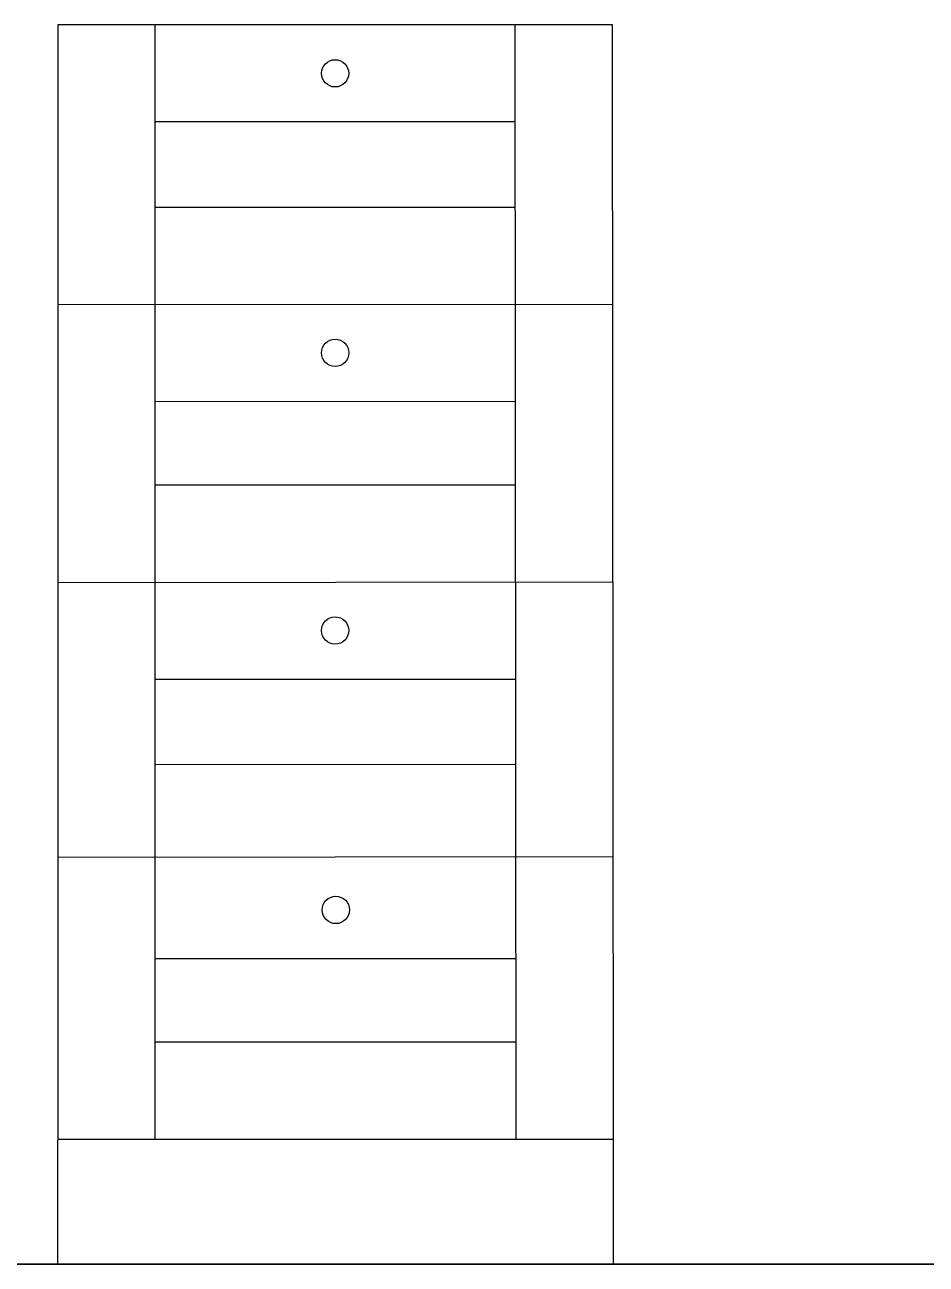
# Model space of a CAD drawing. Header units: millimetres. Extents: x 2635 to 3387, y 827 to 1078.
# Drawn here: x 2742.6 to 2807.6, y 913 to 1002.3 of the extents above; entities that cross this region are included whole.
import ezdxf

# ---------------------------------------------------------------- set-up
doc = ezdxf.new("R2010")
doc.units = ezdxf.units.MM
doc.layers.add('FINESTRE', color=4, linetype='Continuous')
doc.layers.add('prospetti', color=2, linetype='Continuous')

msp = doc.modelspace()

# ---------------------------------------------------------------- linework, layer by layer
at = {"layer": 'FINESTRE'}
for p, q in [((2635.319, 912.968), (3058.425, 912.968)), ((2819.846, 912.968), (2715.985, 912.968))]:
    msp.add_line(p, q, dxfattribs=at)
at = {"layer": 'prospetti'}
for p, q in [((2784.999, 1002.322), (2744.999, 1002.322)), ((2744.999, 1002.322), (2744.999, 921.989)), ((2744.999, 1002.322), (2744.999, 942.322)), ((2744.999, 1002.322), (2744.999, 990.322)), ((2751.999, 1002.322), (2751.999, 921.989)), ((2751.999, 1002.322), (2751.999, 921.989)), ((2778.072, 921.983), (2777.999, 1002.315)), ((2785.072, 921.989), (2784.999, 1002.322)), ((2778.005, 995.322), (2751.999, 995.322)), ((2744.993, 989.155), (2744.999, 989.155)), ((2751.999, 989.162), (2778.011, 989.185)), ((2744.999, 982.155), (2785.017, 982.192)), ((2751.999, 975.162), (2778.024, 975.185)), ((2751.999, 969.155), (2778.029, 969.156)), ((2745.017, 962.119), (2785.035, 962.155)), ((2751.999, 955.155), (2778.042, 955.156)), ((2744.993, 948.989), (2744.999, 948.989)), ((2751.999, 948.996), (2778.047, 949.019)), ((2744.999, 942.322), (2785.017, 942.358)), ((2751.999, 934.996), (2778.06, 935.019)), ((2751.999, 928.989), (2778.065, 928.989)), ((2785.065, 928.989), (2785.072, 928.989)), ((2744.999, 921.989), (2785.072, 921.989)), ((2744.999, 912.968), (2744.999, 921.929)), ((2785.072, 912.968), (2785.072, 921.929)), ((2764.999, 912.968), (2744.999, 912.968)), ((2765.072, 912.968), (2785.072, 912.968))]:
    msp.add_line(p, q, dxfattribs=at)
for centre in [(2765.001, 998.822), (2765.01, 978.674), (2765.001, 958.655), (2765.055, 938.507)]:
    msp.add_circle(centre, 0.985, dxfattribs=at)

doc.saveas('drawing.dxf')
